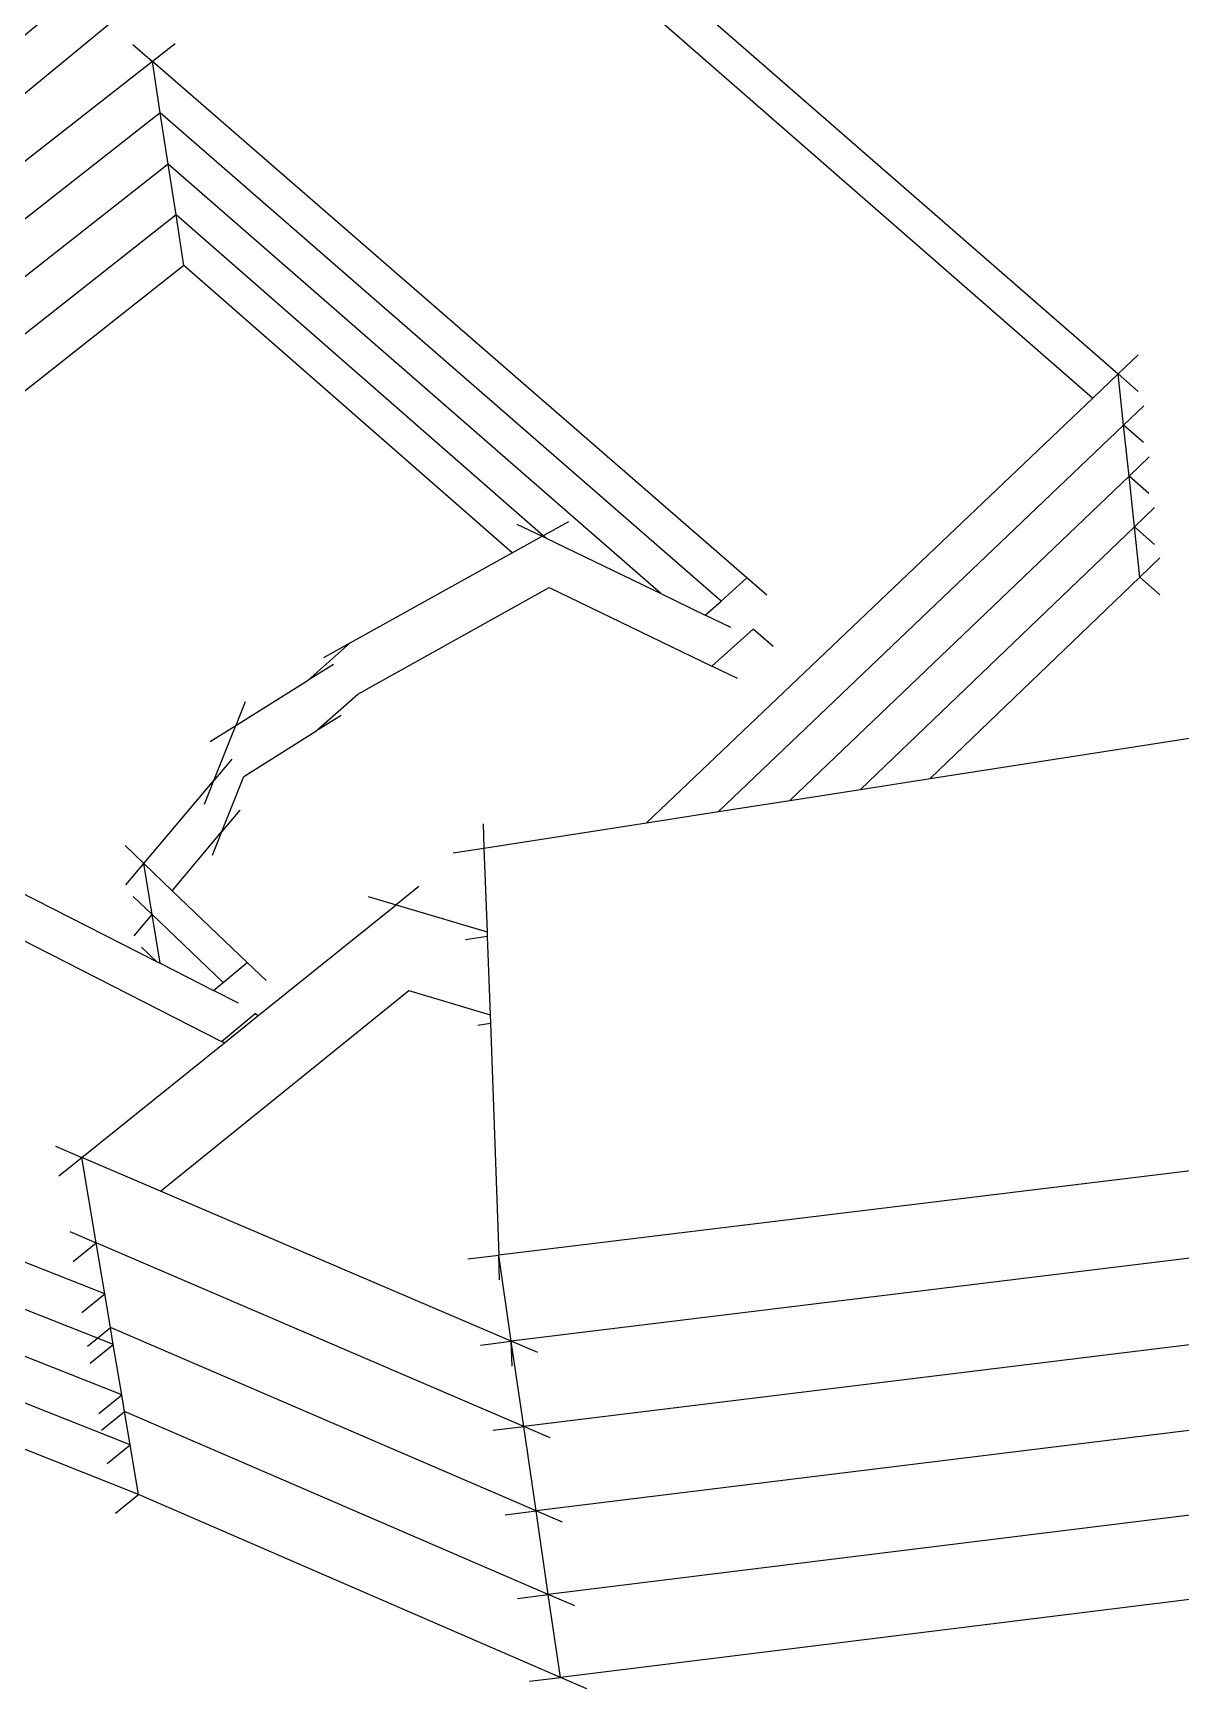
# Model space of a CAD drawing. Header units: inches. Extents: x 105 to 795, y 0 to 500.
# Drawn here: x 371.8 to 432.8, y 122.3 to 210.4 of the extents above; entities that cross this region are included whole.
import ezdxf

# ---------------------------------------------------------------- set-up
doc = ezdxf.new("R2010")
doc.units = ezdxf.units.IN
doc.header["$MEASUREMENT"] = 0

# ---------------------------------------------------------------- blocks, each defined once
blk = doc.blocks.new('block 968')
at = {"color": 7, "lineweight": 25, "true_color": 0xffffff}
blk.add_lwpolyline([(401.237, 122.271), (399.832, 122.879)], dxfattribs=at)
blk = doc.blocks.new('block 969')
at = {"color": 7, "lineweight": 25, "true_color": 0xffffff}
blk.add_lwpolyline([(399.832, 122.879), (377.383, 132.607)], dxfattribs=at)
blk = doc.blocks.new('block 971')
at = {"color": 7, "lineweight": 25, "true_color": 0xffffff}
blk.add_lwpolyline([(398.186, 122.675), (399.832, 122.879)], dxfattribs=at)
blk = doc.blocks.new('block 972')
at = {"color": 7, "lineweight": 25, "true_color": 0xffffff}
blk.add_lwpolyline([(482.229, 133.096), (399.832, 122.879)], dxfattribs=at)
blk = doc.blocks.new('block 976')
at = {"color": 7, "lineweight": 25, "true_color": 0xffffff}
blk.add_lwpolyline([(376.162, 131.611), (377.383, 132.607)], dxfattribs=at)
blk = doc.blocks.new('block 977')
at = {"color": 7, "lineweight": 25, "true_color": 0xffffff}
blk.add_lwpolyline([(400.593, 126.682), (399.188, 127.288)], dxfattribs=at)
blk = doc.blocks.new('block 978')
at = {"color": 7, "lineweight": 25, "true_color": 0xffffff}
blk.add_lwpolyline([(399.188, 127.288), (376.639, 137.029)], dxfattribs=at)
blk = doc.blocks.new('block 980')
at = {"color": 7, "lineweight": 25, "true_color": 0xffffff}
blk.add_lwpolyline([(397.542, 127.085), (399.188, 127.288)], dxfattribs=at)
blk = doc.blocks.new('block 981')
at = {"color": 7, "lineweight": 25, "true_color": 0xffffff}
blk.add_lwpolyline([(481.975, 137.518), (399.188, 127.288)], dxfattribs=at)
blk = doc.blocks.new('block 985')
at = {"color": 7, "lineweight": 25, "true_color": 0xffffff}
blk.add_lwpolyline([(375.417, 136.036), (376.639, 137.029)], dxfattribs=at)
blk = doc.blocks.new('block 986')
at = {"color": 7, "lineweight": 25, "true_color": 0xffffff}
blk.add_lwpolyline([(399.832, 122.879), (399.188, 127.288)], dxfattribs=at)
blk = doc.blocks.new('block 988')
at = {"color": 7, "lineweight": 25, "true_color": 0xffffff}
blk.add_lwpolyline([(399.943, 131.134), (398.538, 131.738)], dxfattribs=at)
blk = doc.blocks.new('block 989')
at = {"color": 7, "lineweight": 25, "true_color": 0xffffff}
blk.add_lwpolyline([(398.538, 131.738), (375.888, 141.493)], dxfattribs=at)
blk = doc.blocks.new('block 991')
at = {"color": 7, "lineweight": 25, "true_color": 0xffffff}
blk.add_lwpolyline([(396.891, 131.536), (398.538, 131.738)], dxfattribs=at)
blk = doc.blocks.new('block 992')
at = {"color": 7, "lineweight": 25, "true_color": 0xffffff}
blk.add_lwpolyline([(481.718, 141.981), (398.538, 131.738)], dxfattribs=at)
blk = doc.blocks.new('block 996')
at = {"color": 7, "lineweight": 25, "true_color": 0xffffff}
blk.add_lwpolyline([(399.188, 127.288), (398.538, 131.738)], dxfattribs=at)
blk = doc.blocks.new('block 997')
at = {"color": 7, "lineweight": 25, "true_color": 0xffffff}
blk.add_lwpolyline([(399.286, 135.629), (397.882, 136.231)], dxfattribs=at)
blk = doc.blocks.new('block 998')
at = {"color": 7, "lineweight": 25, "true_color": 0xffffff}
blk.add_lwpolyline([(373.736, 146.597), (375.129, 145.998)], dxfattribs=at)
blk = doc.blocks.new('block 999')
at = {"color": 7, "lineweight": 25, "true_color": 0xffffff}
blk.add_lwpolyline([(397.882, 136.231), (375.129, 145.998)], dxfattribs=at)
blk = doc.blocks.new('block 1001')
at = {"color": 7, "lineweight": 25, "true_color": 0xffffff}
blk.add_lwpolyline([(396.235, 136.029), (397.882, 136.231)], dxfattribs=at)
blk = doc.blocks.new('block 1002')
at = {"color": 7, "lineweight": 25, "true_color": 0xffffff}
blk.add_lwpolyline([(481.459, 146.488), (397.882, 136.231)], dxfattribs=at)
blk = doc.blocks.new('block 1009')
at = {"color": 7, "lineweight": 25, "true_color": 0xffffff}
blk.add_lwpolyline([(395.442, 157.583), (396.103, 157.687)], dxfattribs=at)
blk = doc.blocks.new('block 1010')
at = {"color": 7, "lineweight": 25, "true_color": 0xffffff}
blk.add_lwpolyline([(391.771, 159.423), (396.087, 158.137)], dxfattribs=at)
blk = doc.blocks.new('block 1011')
at = {"color": 7, "lineweight": 25, "true_color": 0xffffff}
blk.add_lwpolyline([(373.907, 145.012), (375.129, 145.998)], dxfattribs=at)
blk = doc.blocks.new('block 1012')
at = {"color": 7, "lineweight": 25, "true_color": 0xffffff}
blk.add_lwpolyline([(378.548, 148.756), (391.771, 159.423)], dxfattribs=at)
blk = doc.blocks.new('block 1013')
at = {"color": 7, "lineweight": 25, "true_color": 0xffffff}
blk.add_lwpolyline([(398.538, 131.738), (397.882, 136.231)], dxfattribs=at)
blk = doc.blocks.new('block 1014')
at = {"color": 7, "lineweight": 25, "true_color": 0xffffff}
blk.add_lwpolyline([(398.624, 140.166), (397.219, 140.768)], dxfattribs=at)
blk = doc.blocks.new('block 1015')
at = {"color": 7, "lineweight": 25, "true_color": 0xffffff}
blk.add_lwpolyline([(372.971, 151.143), (374.364, 150.547)], dxfattribs=at)
blk = doc.blocks.new('block 1017')
at = {"color": 7, "lineweight": 25, "true_color": 0xffffff}
blk.add_lwpolyline([(395.572, 140.565), (397.219, 140.768)], dxfattribs=at)
blk = doc.blocks.new('block 1018')
at = {"color": 7, "lineweight": 25, "true_color": 0xffffff}
blk.add_lwpolyline([(481.197, 151.037), (397.219, 140.768)], dxfattribs=at)
blk = doc.blocks.new('block 1026')
at = {"color": 7, "lineweight": 25, "true_color": 0xffffff}
blk.add_lwpolyline([(394.786, 162.146), (395.935, 162.325)], dxfattribs=at)
blk = doc.blocks.new('block 1027')
at = {"color": 7, "lineweight": 25, "true_color": 0xffffff}
blk.add_lwpolyline([(389.595, 164.431), (391.091, 163.986)], dxfattribs=at)
blk = doc.blocks.new('block 1028')
at = {"color": 7, "lineweight": 25, "true_color": 0xffffff}
blk.add_lwpolyline([(391.091, 163.986), (395.927, 162.551)], dxfattribs=at)
blk = doc.blocks.new('block 1029')
at = {"color": 7, "lineweight": 25, "true_color": 0xffffff}
blk.add_lwpolyline([(373.141, 149.563), (374.364, 150.547)], dxfattribs=at)
blk = doc.blocks.new('block 1030')
at = {"color": 7, "lineweight": 25, "true_color": 0xffffff}
blk.add_lwpolyline([(392.3, 164.958), (391.091, 163.986)], dxfattribs=at)
blk = doc.blocks.new('block 1031')
at = {"color": 7, "lineweight": 25, "true_color": 0xffffff}
blk.add_lwpolyline([(397.882, 136.231), (397.219, 140.768)], dxfattribs=at)
blk = doc.blocks.new('block 1032')
at = {"color": 7, "lineweight": 25, "true_color": 0xffffff}
blk.add_lwpolyline([(375.129, 145.998), (374.364, 150.547)], dxfattribs=at)
blk = doc.blocks.new('block 1035')
at = {"color": 7, "lineweight": 25, "true_color": 0xffffff}
blk.add_lwpolyline([(394.903, 145.146), (396.55, 145.347)], dxfattribs=at)
blk = doc.blocks.new('block 1036')
at = {"color": 7, "lineweight": 25, "true_color": 0xffffff}
blk.add_lwpolyline([(480.934, 155.629), (396.55, 145.347)], dxfattribs=at)
blk = doc.blocks.new('block 1041')
at = {"color": 7, "lineweight": 25, "true_color": 0xffffff}
blk.add_lwpolyline([(394.125, 166.752), (395.765, 167.008)], dxfattribs=at)
blk = doc.blocks.new('block 1043')
at = {"color": 7, "lineweight": 25, "true_color": 0xffffff}
blk.add_lwpolyline([(397.219, 140.768), (396.55, 145.347)], dxfattribs=at)
blk = doc.blocks.new('block 1044')
at = {"color": 7, "lineweight": 25, "true_color": 0xffffff}
blk.add_lwpolyline([(395.718, 168.302), (395.765, 167.008)], dxfattribs=at)
blk = doc.blocks.new('block 1045')
at = {"color": 7, "lineweight": 25, "true_color": 0xffffff}
blk.add_lwpolyline([(396.598, 144.027), (396.55, 145.347)], dxfattribs=at)
blk = doc.blocks.new('block 1046')
at = {"color": 7, "lineweight": 25, "true_color": 0xffffff}
blk.add_lwpolyline([(397.268, 139.443), (397.219, 140.768)], dxfattribs=at)
blk = doc.blocks.new('block 1652')
at = {"color": 7, "lineweight": 25, "true_color": 0xffffff}
blk.add_lwpolyline([(431.72, 180.482), (430.659, 181.414)], dxfattribs=at)
blk = doc.blocks.new('block 1654')
at = {"color": 7, "lineweight": 25, "true_color": 0xffffff}
blk.add_lwpolyline([(379.801, 198.001), (355.678, 178.945)], dxfattribs=at)
blk = doc.blocks.new('block 1655')
at = {"color": 7, "lineweight": 25, "true_color": 0xffffff}
blk.add_lwpolyline([(397.272, 182.71), (379.801, 198.001)], dxfattribs=at)
blk = doc.blocks.new('block 1658')
at = {"color": 7, "lineweight": 25, "true_color": 0xffffff}
blk.add_lwpolyline([(377.383, 132.607), (320.888, 155.066)], dxfattribs=at)
blk = doc.blocks.new('block 1659')
at = {"color": 7, "lineweight": 25, "true_color": 0xffffff}
blk.add_lwpolyline([(431.731, 182.444), (430.659, 181.414)], dxfattribs=at)
blk = doc.blocks.new('block 1660')
at = {"color": 7, "lineweight": 25, "true_color": 0xffffff}
blk.add_lwpolyline([(430.659, 181.414), (419.505, 170.7)], dxfattribs=at)
blk = doc.blocks.new('block 1666')
at = {"color": 7, "lineweight": 25, "true_color": 0xffffff}
blk.add_lwpolyline([(379.384, 200.691), (355.189, 181.625)], dxfattribs=at)
blk = doc.blocks.new('block 1669')
at = {"color": 7, "lineweight": 25, "true_color": 0xffffff}
blk.add_lwpolyline([(376.937, 135.256), (320.294, 157.731)], dxfattribs=at)
blk = doc.blocks.new('block 1670')
at = {"color": 7, "lineweight": 25, "true_color": 0xffffff}
blk.add_lwpolyline([(375.716, 134.262), (376.937, 135.256)], dxfattribs=at)
blk = doc.blocks.new('block 1671')
at = {"color": 7, "lineweight": 25, "true_color": 0xffffff}
blk.add_lwpolyline([(431.446, 185.124), (430.373, 184.096)], dxfattribs=at)
blk = doc.blocks.new('block 1672')
at = {"color": 7, "lineweight": 25, "true_color": 0xffffff}
blk.add_lwpolyline([(430.373, 184.096), (415.792, 170.123)], dxfattribs=at)
blk = doc.blocks.new('block 1673')
at = {"color": 7, "lineweight": 25, "true_color": 0xffffff}
blk.add_lwpolyline([(431.434, 183.165), (430.373, 184.096)], dxfattribs=at)
blk = doc.blocks.new('block 1678')
at = {"color": 7, "lineweight": 25, "true_color": 0xffffff}
blk.add_lwpolyline([(379.801, 198.001), (379.384, 200.691)], dxfattribs=at)
blk = doc.blocks.new('block 1681')
at = {"color": 7, "lineweight": 25, "true_color": 0xffffff}
blk.add_lwpolyline([(377.383, 132.607), (376.937, 135.256)], dxfattribs=at)
blk = doc.blocks.new('block 1682')
at = {"color": 7, "lineweight": 25, "true_color": 0xffffff}
blk.add_lwpolyline([(430.659, 181.414), (430.373, 184.096)], dxfattribs=at)
blk = doc.blocks.new('block 1705')
at = {"color": 7, "lineweight": 25, "true_color": 0xffffff}
blk.add_lwpolyline([(352.439, 194.748), (390.614, 226.124)], dxfattribs=at)
blk = doc.blocks.new('block 1743')
at = {"color": 7, "lineweight": 25, "true_color": 0xffffff}
blk.add_lwpolyline([(378.964, 203.396), (354.698, 184.32)], dxfattribs=at)
blk = doc.blocks.new('block 1744')
at = {"color": 7, "lineweight": 25, "true_color": 0xffffff}
blk.add_lwpolyline([(405.172, 180.545), (378.964, 203.396)], dxfattribs=at)
blk = doc.blocks.new('block 1745')
at = {"color": 7, "lineweight": 25, "true_color": 0xffffff}
blk.add_lwpolyline([(377.544, 161.732), (378.334, 160.974)], dxfattribs=at)
blk = doc.blocks.new('block 1749')
at = {"color": 7, "lineweight": 25, "true_color": 0xffffff}
blk.add_lwpolyline([(376.489, 137.919), (319.698, 160.411)], dxfattribs=at)
blk = doc.blocks.new('block 1750')
at = {"color": 7, "lineweight": 25, "true_color": 0xffffff}
blk.add_lwpolyline([(375.268, 136.927), (376.489, 137.919)], dxfattribs=at)
blk = doc.blocks.new('block 1751')
at = {"color": 7, "lineweight": 25, "true_color": 0xffffff}
blk.add_lwpolyline([(431.159, 187.817), (430.086, 186.791)], dxfattribs=at)
blk = doc.blocks.new('block 1752')
at = {"color": 7, "lineweight": 25, "true_color": 0xffffff}
blk.add_lwpolyline([(430.086, 186.791), (412.041, 169.539)], dxfattribs=at)
blk = doc.blocks.new('block 1753')
at = {"color": 7, "lineweight": 25, "true_color": 0xffffff}
blk.add_lwpolyline([(431.146, 185.863), (430.086, 186.791)], dxfattribs=at)
blk = doc.blocks.new('block 1757')
at = {"color": 7, "lineweight": 25, "true_color": 0xffffff}
blk.add_lwpolyline([(379.384, 200.691), (378.964, 203.396)], dxfattribs=at)
blk = doc.blocks.new('block 1760')
at = {"color": 7, "lineweight": 25, "true_color": 0xffffff}
blk.add_lwpolyline([(430.373, 184.096), (430.086, 186.791)], dxfattribs=at)
blk = doc.blocks.new('block 1762')
at = {"color": 7, "lineweight": 25, "true_color": 0xffffff}
blk.add_lwpolyline([(378.543, 206.116), (354.204, 187.029)], dxfattribs=at)
blk = doc.blocks.new('block 1763')
at = {"color": 7, "lineweight": 25, "true_color": 0xffffff}
blk.add_lwpolyline([(411.156, 177.732), (410.095, 178.655)], dxfattribs=at)
blk = doc.blocks.new('block 1764')
at = {"color": 7, "lineweight": 25, "true_color": 0xffffff}
blk.add_lwpolyline([(408.379, 180.149), (378.543, 206.116)], dxfattribs=at)
blk = doc.blocks.new('block 1765')
at = {"color": 7, "lineweight": 25, "true_color": 0xffffff}
blk.add_lwpolyline([(407.896, 176.683), (410.095, 178.655)], dxfattribs=at)
blk = doc.blocks.new('block 1766')
at = {"color": 7, "lineweight": 25, "true_color": 0xffffff}
blk.add_lwpolyline([(409.249, 176.027), (407.896, 176.683)], dxfattribs=at)
blk = doc.blocks.new('block 1767')
at = {"color": 7, "lineweight": 25, "true_color": 0xffffff}
blk.add_lwpolyline([(399.236, 180.872), (407.896, 176.683)], dxfattribs=at)
blk = doc.blocks.new('block 1768')
at = {"color": 7, "lineweight": 25, "true_color": 0xffffff}
blk.add_lwpolyline([(389.054, 175.202), (399.236, 180.872)], dxfattribs=at)
blk = doc.blocks.new('block 1769')
at = {"color": 7, "lineweight": 25, "true_color": 0xffffff}
blk.add_lwpolyline([(386.815, 173.218), (389.054, 175.202)], dxfattribs=at)
blk = doc.blocks.new('block 1770')
at = {"color": 7, "lineweight": 25, "true_color": 0xffffff}
blk.add_lwpolyline([(388.162, 174.062), (386.815, 173.218)], dxfattribs=at)
blk = doc.blocks.new('block 1771')
at = {"color": 7, "lineweight": 25, "true_color": 0xffffff}
blk.add_lwpolyline([(382.979, 170.813), (386.815, 173.218)], dxfattribs=at)
blk = doc.blocks.new('block 1772')
at = {"color": 7, "lineweight": 25, "true_color": 0xffffff}
blk.add_lwpolyline([(381.316, 166.62), (381.822, 167.895)], dxfattribs=at)
blk = doc.blocks.new('block 1773')
at = {"color": 7, "lineweight": 25, "true_color": 0xffffff}
blk.add_lwpolyline([(381.822, 167.895), (382.979, 170.813)], dxfattribs=at)
blk = doc.blocks.new('block 1774')
at = {"color": 7, "lineweight": 25, "true_color": 0xffffff}
blk.add_lwpolyline([(377.152, 162.329), (378.107, 163.467)], dxfattribs=at)
blk = doc.blocks.new('block 1775')
at = {"color": 7, "lineweight": 25, "true_color": 0xffffff}
blk.add_lwpolyline([(382.771, 169.026), (381.822, 167.895)], dxfattribs=at)
blk = doc.blocks.new('block 1776')
at = {"color": 7, "lineweight": 25, "true_color": 0xffffff}
blk.add_lwpolyline([(379.172, 164.737), (381.822, 167.895)], dxfattribs=at)
blk = doc.blocks.new('block 1777')
at = {"color": 7, "lineweight": 25, "true_color": 0xffffff}
blk.add_lwpolyline([(383.734, 158.075), (383.594, 158.21)], dxfattribs=at)
blk = doc.blocks.new('block 1778')
at = {"color": 7, "lineweight": 25, "true_color": 0xffffff}
blk.add_lwpolyline([(377.107, 164.425), (378.107, 163.467)], dxfattribs=at)
blk = doc.blocks.new('block 1779')
at = {"color": 7, "lineweight": 25, "true_color": 0xffffff}
blk.add_lwpolyline([(381.883, 159.85), (378.107, 163.467)], dxfattribs=at)
blk = doc.blocks.new('block 1780')
at = {"color": 7, "lineweight": 25, "true_color": 0xffffff}
blk.add_lwpolyline([(381.804, 156.722), (383.594, 158.21)], dxfattribs=at)
blk = doc.blocks.new('block 1782')
at = {"color": 7, "lineweight": 25, "true_color": 0xffffff}
blk.add_lwpolyline([(381.954, 156.646), (381.804, 156.722)], dxfattribs=at)
blk = doc.blocks.new('block 1783')
at = {"color": 7, "lineweight": 25, "true_color": 0xffffff}
blk.add_lwpolyline([(342.712, 176.669), (381.804, 156.722)], dxfattribs=at)
blk = doc.blocks.new('block 1795')
at = {"color": 7, "lineweight": 25, "true_color": 0xffffff}
blk.add_lwpolyline([(374.816, 139.606), (376.038, 140.597)], dxfattribs=at)
blk = doc.blocks.new('block 1796')
at = {"color": 7, "lineweight": 25, "true_color": 0xffffff}
blk.add_lwpolyline([(430.871, 190.525), (429.797, 189.502)], dxfattribs=at)
blk = doc.blocks.new('block 1797')
at = {"color": 7, "lineweight": 25, "true_color": 0xffffff}
blk.add_lwpolyline([(429.797, 189.502), (408.25, 168.949)], dxfattribs=at)
blk = doc.blocks.new('block 1798')
at = {"color": 7, "lineweight": 25, "true_color": 0xffffff}
blk.add_lwpolyline([(430.858, 188.576), (429.797, 189.502)], dxfattribs=at)
blk = doc.blocks.new('block 1799')
at = {"color": 7, "lineweight": 25, "true_color": 0xffffff}
blk.add_lwpolyline([(391, 223.382), (428.152, 190.938)], dxfattribs=at)
blk = doc.blocks.new('block 1800')
at = {"color": 7, "lineweight": 25, "true_color": 0xffffff}
blk.add_lwpolyline([(352.938, 192.021), (391, 223.382)], dxfattribs=at)
blk = doc.blocks.new('block 1805')
at = {"color": 7, "lineweight": 25, "true_color": 0xffffff}
blk.add_lwpolyline([(378.964, 203.396), (378.543, 206.116)], dxfattribs=at)
blk = doc.blocks.new('block 1807')
at = {"color": 7, "lineweight": 25, "true_color": 0xffffff}
blk.add_lwpolyline([(378.527, 160.875), (378.107, 163.467)], dxfattribs=at)
blk = doc.blocks.new('block 1810')
at = {"color": 7, "lineweight": 25, "true_color": 0xffffff}
blk.add_lwpolyline([(376.489, 137.919), (376.038, 140.597)], dxfattribs=at)
blk = doc.blocks.new('block 1811')
at = {"color": 7, "lineweight": 25, "true_color": 0xffffff}
blk.add_lwpolyline([(430.086, 186.791), (429.797, 189.502)], dxfattribs=at)
blk = doc.blocks.new('block 1812')
at = {"color": 7, "lineweight": 25, "true_color": 0xffffff}
blk.add_lwpolyline([(379.327, 209.795), (378.119, 208.85)], dxfattribs=at)
blk = doc.blocks.new('block 1814')
at = {"color": 7, "lineweight": 25, "true_color": 0xffffff}
blk.add_lwpolyline([(378.119, 208.85), (353.708, 189.753)], dxfattribs=at)
blk = doc.blocks.new('block 1815')
at = {"color": 7, "lineweight": 25, "true_color": 0xffffff}
blk.add_lwpolyline([(410.809, 180.453), (409.749, 181.375)], dxfattribs=at)
blk = doc.blocks.new('block 1816')
at = {"color": 7, "lineweight": 25, "true_color": 0xffffff}
blk.add_lwpolyline([(377.083, 209.75), (378.119, 208.85)], dxfattribs=at)
blk = doc.blocks.new('block 1817')
at = {"color": 7, "lineweight": 25, "true_color": 0xffffff}
blk.add_lwpolyline([(409.749, 181.375), (378.119, 208.85)], dxfattribs=at)
blk = doc.blocks.new('block 1818')
at = {"color": 7, "lineweight": 25, "true_color": 0xffffff}
blk.add_lwpolyline([(397.513, 184.243), (398.86, 183.593)], dxfattribs=at)
blk = doc.blocks.new('block 1819')
at = {"color": 7, "lineweight": 25, "true_color": 0xffffff}
blk.add_lwpolyline([(408.896, 178.747), (407.542, 179.4)], dxfattribs=at)
blk = doc.blocks.new('block 1820')
at = {"color": 7, "lineweight": 25, "true_color": 0xffffff}
blk.add_lwpolyline([(387.245, 177.14), (388.648, 177.92)], dxfattribs=at)
blk = doc.blocks.new('block 1821')
at = {"color": 7, "lineweight": 25, "true_color": 0xffffff}
blk.add_lwpolyline([(386.403, 175.934), (388.648, 177.92)], dxfattribs=at)
blk = doc.blocks.new('block 1822')
at = {"color": 7, "lineweight": 25, "true_color": 0xffffff}
blk.add_lwpolyline([(381.204, 172.683), (382.556, 173.527)], dxfattribs=at)
blk = doc.blocks.new('block 1823')
at = {"color": 7, "lineweight": 25, "true_color": 0xffffff}
blk.add_lwpolyline([(387.75, 176.775), (386.403, 175.934)], dxfattribs=at)
blk = doc.blocks.new('block 1824')
at = {"color": 7, "lineweight": 25, "true_color": 0xffffff}
blk.add_lwpolyline([(382.556, 173.527), (386.403, 175.934)], dxfattribs=at)
blk = doc.blocks.new('block 1825')
at = {"color": 7, "lineweight": 25, "true_color": 0xffffff}
blk.add_lwpolyline([(380.888, 169.335), (381.394, 170.607)], dxfattribs=at)
blk = doc.blocks.new('block 1826')
at = {"color": 7, "lineweight": 25, "true_color": 0xffffff}
blk.add_lwpolyline([(383.059, 174.794), (382.556, 173.527)], dxfattribs=at)
blk = doc.blocks.new('block 1827')
at = {"color": 7, "lineweight": 25, "true_color": 0xffffff}
blk.add_lwpolyline([(381.394, 170.607), (382.556, 173.527)], dxfattribs=at)
blk = doc.blocks.new('block 1828')
at = {"color": 7, "lineweight": 25, "true_color": 0xffffff}
blk.add_lwpolyline([(376.712, 165.041), (377.667, 166.177)], dxfattribs=at)
blk = doc.blocks.new('block 1829')
at = {"color": 7, "lineweight": 25, "true_color": 0xffffff}
blk.add_lwpolyline([(382.344, 171.736), (381.394, 170.607)], dxfattribs=at)
blk = doc.blocks.new('block 1830')
at = {"color": 7, "lineweight": 25, "true_color": 0xffffff}
blk.add_lwpolyline([(377.667, 166.177), (381.394, 170.607)], dxfattribs=at)
blk = doc.blocks.new('block 1831')
at = {"color": 7, "lineweight": 25, "true_color": 0xffffff}
blk.add_lwpolyline([(384.173, 159.955), (383.168, 160.916)], dxfattribs=at)
blk = doc.blocks.new('block 1832')
at = {"color": 7, "lineweight": 25, "true_color": 0xffffff}
blk.add_lwpolyline([(376.668, 167.133), (377.667, 166.177)], dxfattribs=at)
blk = doc.blocks.new('block 1834')
at = {"color": 7, "lineweight": 25, "true_color": 0xffffff}
blk.add_lwpolyline([(382.701, 158.75), (381.373, 159.427)], dxfattribs=at)
blk = doc.blocks.new('block 1847')
at = {"color": 7, "lineweight": 25, "true_color": 0xffffff}
blk.add_lwpolyline([(374.363, 142.302), (375.585, 143.29)], dxfattribs=at)
blk = doc.blocks.new('block 1848')
at = {"color": 7, "lineweight": 25, "true_color": 0xffffff}
blk.add_lwpolyline([(430.581, 193.249), (429.507, 192.228)], dxfattribs=at)
blk = doc.blocks.new('block 1849')
at = {"color": 7, "lineweight": 25, "true_color": 0xffffff}
blk.add_lwpolyline([(430.567, 191.304), (429.507, 192.228)], dxfattribs=at)
blk = doc.blocks.new('block 1852')
at = {"color": 7, "lineweight": 25, "true_color": 0xffffff}
blk.add_lwpolyline([(378.543, 206.116), (378.119, 208.85)], dxfattribs=at)
blk = doc.blocks.new('block 1854')
at = {"color": 7, "lineweight": 25, "true_color": 0xffffff}
blk.add_lwpolyline([(378.107, 163.467), (377.667, 166.177)], dxfattribs=at)
blk = doc.blocks.new('block 1857')
at = {"color": 7, "lineweight": 25, "true_color": 0xffffff}
blk.add_lwpolyline([(429.797, 189.502), (429.507, 192.228)], dxfattribs=at)
blk = doc.blocks.new('block 2147')
at = {"color": 7, "lineweight": 25, "true_color": 0xffffff}
blk.add_lwpolyline([(417.49, 227.545), (443.474, 205.882)], dxfattribs=at)
blk = doc.blocks.new('block 2153')
at = {"color": 7, "lineweight": 25, "true_color": 0xffffff}
blk.add_lwpolyline([(418.705, 228.669), (443.259, 208.233)], dxfattribs=at)
blk = doc.blocks.new('block 2776')
at = {"color": 7, "lineweight": 25, "true_color": 0xffffff}
blk.add_lwpolyline([(376.937, 135.256), (376.639, 137.029)], dxfattribs=at)
blk = doc.blocks.new('block 2778')
at = {"color": 7, "lineweight": 25, "true_color": 0xffffff}
blk.add_lwpolyline([(374.666, 140.503), (375.193, 140.931)], dxfattribs=at)
blk = doc.blocks.new('block 2779')
at = {"color": 7, "lineweight": 25, "true_color": 0xffffff}
blk.add_lwpolyline([(375.193, 140.931), (375.888, 141.493)], dxfattribs=at)
blk = doc.blocks.new('block 2780')
at = {"color": 7, "lineweight": 25, "true_color": 0xffffff}
blk.add_lwpolyline([(376.639, 137.029), (376.489, 137.919)], dxfattribs=at)
blk = doc.blocks.new('block 2784')
at = {"color": 7, "lineweight": 25, "true_color": 0xffffff}
blk.add_lwpolyline([(375.888, 141.493), (375.585, 143.29)], dxfattribs=at)
blk = doc.blocks.new('block 2785')
at = {"color": 7, "lineweight": 25, "true_color": 0xffffff}
blk.add_lwpolyline([(375.585, 143.29), (375.129, 145.998)], dxfattribs=at)
blk = doc.blocks.new('block 2790')
at = {"color": 7, "lineweight": 25, "true_color": 0xffffff}
blk.add_lwpolyline([(397.219, 140.768), (378.548, 148.756)], dxfattribs=at)
blk = doc.blocks.new('block 2791')
at = {"color": 7, "lineweight": 25, "true_color": 0xffffff}
blk.add_lwpolyline([(378.548, 148.756), (374.364, 150.547)], dxfattribs=at)
blk = doc.blocks.new('block 2792')
at = {"color": 7, "lineweight": 25, "true_color": 0xffffff}
blk.add_lwpolyline([(374.364, 150.547), (381.954, 156.646)], dxfattribs=at)
blk = doc.blocks.new('block 2800')
at = {"color": 7, "lineweight": 25, "true_color": 0xffffff}
blk.add_lwpolyline([(396.103, 157.687), (396.55, 145.347)], dxfattribs=at)
blk = doc.blocks.new('block 2969')
at = {"color": 7, "lineweight": 25, "true_color": 0xffffff}
blk.add_lwpolyline([(399.078, 183.487), (398.92, 183.625)], dxfattribs=at)
blk = doc.blocks.new('block 2970')
at = {"color": 7, "lineweight": 25, "true_color": 0xffffff}
blk.add_lwpolyline([(398.92, 183.625), (379.384, 200.691)], dxfattribs=at)
blk = doc.blocks.new('block 2979')
at = {"color": 7, "lineweight": 25, "true_color": 0xffffff}
blk.add_lwpolyline([(351.939, 197.489), (388.543, 227.499)], dxfattribs=at)
blk = doc.blocks.new('block 2985')
at = {"color": 7, "lineweight": 25, "true_color": 0xffffff}
blk.add_lwpolyline([(376.038, 140.597), (375.193, 140.931)], dxfattribs=at)
blk = doc.blocks.new('block 2986')
at = {"color": 7, "lineweight": 25, "true_color": 0xffffff}
blk.add_lwpolyline([(375.193, 140.931), (319.098, 163.105)], dxfattribs=at)
blk = doc.blocks.new('block 2991')
at = {"color": 7, "lineweight": 25, "true_color": 0xffffff}
blk.add_lwpolyline([(407.542, 179.4), (408.379, 180.149)], dxfattribs=at)
blk = doc.blocks.new('block 2992')
at = {"color": 7, "lineweight": 25, "true_color": 0xffffff}
blk.add_lwpolyline([(408.379, 180.149), (409.749, 181.375)], dxfattribs=at)
blk = doc.blocks.new('block 2993')
at = {"color": 7, "lineweight": 25, "true_color": 0xffffff}
blk.add_lwpolyline([(398.86, 183.593), (399.078, 183.487)], dxfattribs=at)
blk = doc.blocks.new('block 2994')
at = {"color": 7, "lineweight": 25, "true_color": 0xffffff}
blk.add_lwpolyline([(400.256, 184.368), (398.92, 183.625)], dxfattribs=at)
blk = doc.blocks.new('block 2995')
at = {"color": 7, "lineweight": 25, "true_color": 0xffffff}
blk.add_lwpolyline([(398.92, 183.625), (398.86, 183.593)], dxfattribs=at)
blk = doc.blocks.new('block 2996')
at = {"color": 7, "lineweight": 25, "true_color": 0xffffff}
blk.add_lwpolyline([(388.648, 177.92), (397.272, 182.71)], dxfattribs=at)
blk = doc.blocks.new('block 2997')
at = {"color": 7, "lineweight": 25, "true_color": 0xffffff}
blk.add_lwpolyline([(397.272, 182.71), (398.86, 183.593)], dxfattribs=at)
blk = doc.blocks.new('block 2998')
at = {"color": 7, "lineweight": 25, "true_color": 0xffffff}
blk.add_lwpolyline([(383.168, 160.916), (379.172, 164.737)], dxfattribs=at)
blk = doc.blocks.new('block 2999')
at = {"color": 7, "lineweight": 25, "true_color": 0xffffff}
blk.add_lwpolyline([(379.172, 164.737), (377.667, 166.177)], dxfattribs=at)
blk = doc.blocks.new('block 3000')
at = {"color": 7, "lineweight": 25, "true_color": 0xffffff}
blk.add_lwpolyline([(381.373, 159.427), (381.883, 159.85)], dxfattribs=at)
blk = doc.blocks.new('block 3001')
at = {"color": 7, "lineweight": 25, "true_color": 0xffffff}
blk.add_lwpolyline([(381.883, 159.85), (383.168, 160.916)], dxfattribs=at)
blk = doc.blocks.new('block 3005')
at = {"color": 7, "lineweight": 25, "true_color": 0xffffff}
blk.add_lwpolyline([(375.585, 143.29), (321.049, 164.807)], dxfattribs=at)
blk = doc.blocks.new('block 3007')
at = {"color": 7, "lineweight": 25, "true_color": 0xffffff}
blk.add_lwpolyline([(429.507, 192.228), (428.152, 190.938)], dxfattribs=at)
blk = doc.blocks.new('block 3008')
at = {"color": 7, "lineweight": 25, "true_color": 0xffffff}
blk.add_lwpolyline([(428.152, 190.938), (404.417, 168.354)], dxfattribs=at)
blk = doc.blocks.new('block 3015')
at = {"color": 7, "lineweight": 25, "true_color": 0xffffff}
blk.add_lwpolyline([(376.038, 140.597), (375.888, 141.493)], dxfattribs=at)
blk = doc.blocks.new('block 3322')
at = {"color": 7, "lineweight": 25, "true_color": 0xffffff}
blk.add_lwpolyline([(381.954, 156.646), (383.734, 158.075)], dxfattribs=at)
blk = doc.blocks.new('block 3323')
at = {"color": 7, "lineweight": 25, "true_color": 0xffffff}
blk.add_lwpolyline([(383.734, 158.075), (391.091, 163.986)], dxfattribs=at)
blk = doc.blocks.new('block 3325')
at = {"color": 7, "lineweight": 25, "true_color": 0xffffff}
blk.add_lwpolyline([(415.792, 170.123), (419.505, 170.7)], dxfattribs=at)
blk = doc.blocks.new('block 3326')
at = {"color": 7, "lineweight": 25, "true_color": 0xffffff}
blk.add_lwpolyline([(419.505, 170.7), (463.411, 177.529)], dxfattribs=at)
blk = doc.blocks.new('block 3327')
at = {"color": 7, "lineweight": 25, "true_color": 0xffffff}
blk.add_lwpolyline([(396.087, 158.137), (396.103, 157.687)], dxfattribs=at)
blk = doc.blocks.new('block 3370')
at = {"color": 7, "lineweight": 25, "true_color": 0xffffff}
blk.add_lwpolyline([(399.078, 183.487), (405.172, 180.545)], dxfattribs=at)
blk = doc.blocks.new('block 3371')
at = {"color": 7, "lineweight": 25, "true_color": 0xffffff}
blk.add_lwpolyline([(405.172, 180.545), (407.542, 179.4)], dxfattribs=at)
blk = doc.blocks.new('block 3374')
at = {"color": 7, "lineweight": 25, "true_color": 0xffffff}
blk.add_lwpolyline([(403.661, 214.754), (429.507, 192.228)], dxfattribs=at)
blk = doc.blocks.new('block 3493')
at = {"color": 7, "lineweight": 25, "true_color": 0xffffff}
blk.add_lwpolyline([(412.041, 169.539), (415.792, 170.123)], dxfattribs=at)
blk = doc.blocks.new('block 3496')
at = {"color": 7, "lineweight": 25, "true_color": 0xffffff}
blk.add_lwpolyline([(395.935, 162.325), (396.087, 158.137)], dxfattribs=at)
blk = doc.blocks.new('block 3520')
at = {"color": 7, "lineweight": 25, "true_color": 0xffffff}
blk.add_lwpolyline([(346.095, 177.394), (378.334, 160.974)], dxfattribs=at)
blk = doc.blocks.new('block 3584')
at = {"color": 7, "lineweight": 25, "true_color": 0xffffff}
blk.add_lwpolyline([(408.25, 168.949), (412.041, 169.539)], dxfattribs=at)
blk = doc.blocks.new('block 3585')
at = {"color": 7, "lineweight": 25, "true_color": 0xffffff}
blk.add_lwpolyline([(395.765, 167.008), (395.927, 162.551)], dxfattribs=at)
blk = doc.blocks.new('block 3586')
at = {"color": 7, "lineweight": 25, "true_color": 0xffffff}
blk.add_lwpolyline([(395.927, 162.551), (395.935, 162.325)], dxfattribs=at)
blk = doc.blocks.new('block 3599')
at = {"color": 7, "lineweight": 25, "true_color": 0xffffff}
blk.add_lwpolyline([(378.334, 160.974), (378.527, 160.875)], dxfattribs=at)
blk = doc.blocks.new('block 3600')
at = {"color": 7, "lineweight": 25, "true_color": 0xffffff}
blk.add_lwpolyline([(378.527, 160.875), (381.373, 159.427)], dxfattribs=at)
blk = doc.blocks.new('block 3612')
at = {"color": 7, "lineweight": 25, "true_color": 0xffffff}
blk.add_lwpolyline([(395.765, 167.008), (404.417, 168.354)], dxfattribs=at)
blk = doc.blocks.new('block 3613')
at = {"color": 7, "lineweight": 25, "true_color": 0xffffff}
blk.add_lwpolyline([(404.417, 168.354), (408.25, 168.949)], dxfattribs=at)

msp = doc.modelspace()

# ---------------------------------------------------------------- block references
for name in ['block 2153', 'block 2979', 'block 2147', 'block 1705', 'block 1800', 'block 1799', 'block 3374', 'block 1816', 'block 1812', 'block 1814', 'block 1817', 'block 1852', 'block 1762', 'block 1764', 'block 1805', 'block 1743', 'block 1744', 'block 1757', 'block 1666', 'block 1678', 'block 2970', 'block 1654', 'block 1655', 'block 1848', 'block 3007', 'block 1849', 'block 1857', 'block 3008', 'block 1796', 'block 1797', 'block 1798', 'block 1811', 'block 1751', 'block 1752', 'block 1753', 'block 1760', 'block 1671', 'block 1818', 'block 2994', 'block 2997', 'block 2995', 'block 2993', 'block 2969', 'block 3370', 'block 1672', 'block 1673', 'block 1682', 'block 2996', 'block 1659', 'block 1768', 'block 1767', 'block 2992', 'block 1815', 'block 1660', 'block 1652', 'block 3371', 'block 2991', 'block 1819', 'block 1765', 'block 1763', 'block 3520', 'block 1821', 'block 1820', 'block 3326', 'block 1783', 'block 1823', 'block 1766', 'block 1824', 'block 1826', 'block 1769', 'block 1770', 'block 1822', 'block 1827', 'block 1771', 'block 1829', 'block 1830', 'block 1825', 'block 1773', 'block 3493', 'block 3325', 'block 3584', 'block 1775', 'block 1044', 'block 3612', 'block 3613', 'block 1776', 'block 1772', 'block 1832', 'block 1041', 'block 3585', 'block 1828', 'block 1854', 'block 2999', 'block 3005', 'block 2998', 'block 1030', 'block 1778', 'block 3323', 'block 1027', 'block 1028', 'block 2986', 'block 1774', 'block 1779', 'block 1807', 'block 1026', 'block 3586', 'block 3496', 'block 1745', 'block 1749', 'block 3599', 'block 3600', 'block 3001', 'block 1831', 'block 3000', 'block 1012', 'block 1834', 'block 1010', 'block 1669', 'block 1780', 'block 3322', 'block 1777', 'block 3327', 'block 1009', 'block 2800', 'block 2792', 'block 1782', 'block 1658', 'block 1036', 'block 1015', 'block 1018', 'block 1029', 'block 1032', 'block 2791', 'block 2790', 'block 998', 'block 1002', 'block 1011', 'block 999', 'block 2785', 'block 1035', 'block 1043', 'block 1045', 'block 1847', 'block 2784', 'block 992', 'block 2779', 'block 989', 'block 3015', 'block 2778', 'block 1795', 'block 2985', 'block 1810', 'block 1017', 'block 1014', 'block 1031', 'block 1046', 'block 1750', 'block 2780', 'block 981', 'block 985', 'block 978', 'block 2776', 'block 1001', 'block 997', 'block 1013', 'block 1670', 'block 1681', 'block 972', 'block 976', 'block 969', 'block 991', 'block 988', 'block 996', 'block 980', 'block 977', 'block 986', 'block 971', 'block 968']:
    msp.add_blockref(name, (0, 0))

doc.saveas('drawing.dxf')
